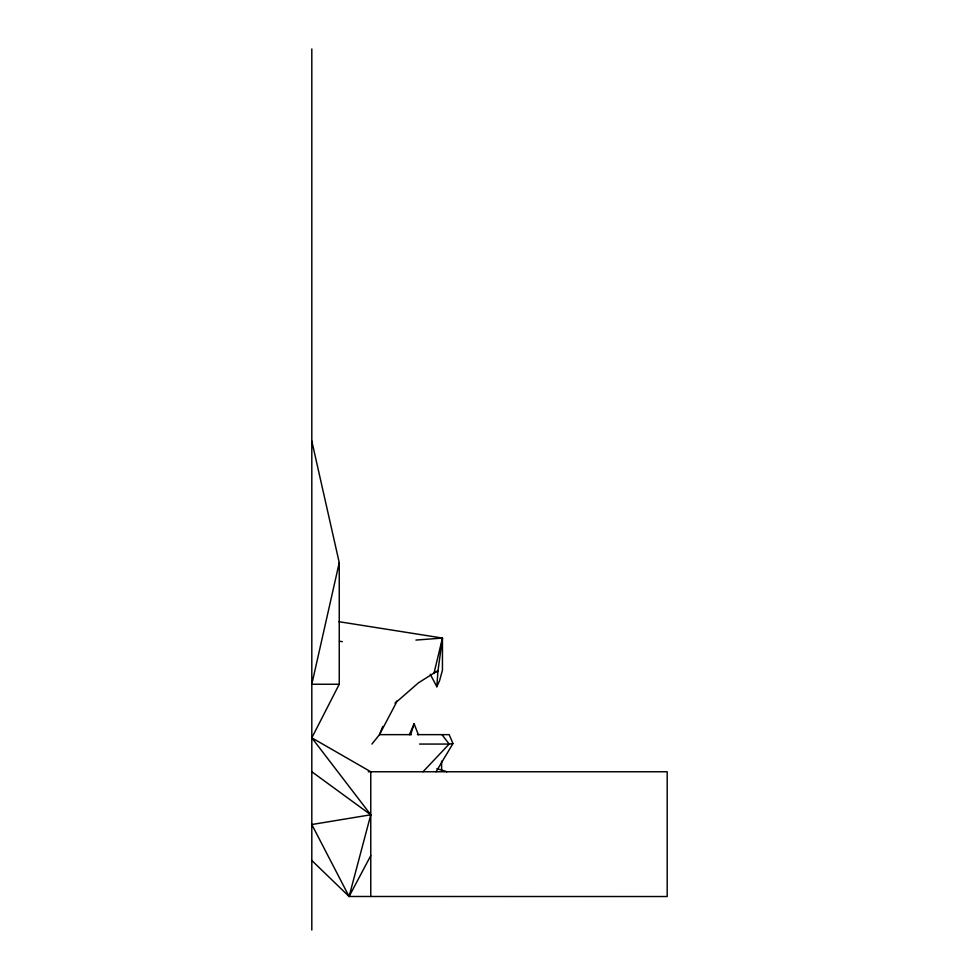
<?xml version="1.0" encoding="UTF-8"?>
<svg xmlns="http://www.w3.org/2000/svg" width="979" height="979" viewBox="0 0 979 979"><rect width="100%" height="100%" fill="white"/><g stroke="black" fill="none" stroke-linecap="round" stroke-linejoin="round"><path stroke-width="1.47" d="M430.27 674.262L436.818 686.744L437.943 671.117L442.447 638.063L338.844 621.677M339.248 562.656L311.811 684.248L339.248 684.248L339.248 562.656L311.811 441.076M371.885 744.064L379.497 734.642L396.825 701.686L418.4 682.877L434.04 673.014L442.447 638.063L415.928 640.07M368.239 771.758L667.188 771.758L667.188 896.531L349.099 896.483L370.772 814.785L311.811 737.823L339.248 684.248M410.727 734.642L414.117 723.762L418.327 734.642M382.777 726.43L379.497 734.642L411.315 734.642M409.418 734.642L414.117 723.762M436.818 686.744L439.62 680.552L442.447 670.15L442.447 638.063M311.811 860.504L349.099 896.483L370.772 855.634M436.071 771.758L452.971 743.563L449.177 734.642L417.372 734.642M394.978 703.142L397.009 700.94M423.001 771.758L449.177 744.064L452.971 743.563M434.04 673.014L437.943 671.117L435.166 671.753M419.599 744.064L449.177 744.064L441.957 734.642M339.493 641.233L342.405 641.661M436.879 768.637L446.987 771.758M311.811 737.823L370.772 771.758L370.772 896.483M311.811 771.758L370.772 814.785L311.811 824.526L349.099 896.483M441.602 761.136L441.602 770.24M311.811 48.95L311.811 930.05"/></g></svg>
